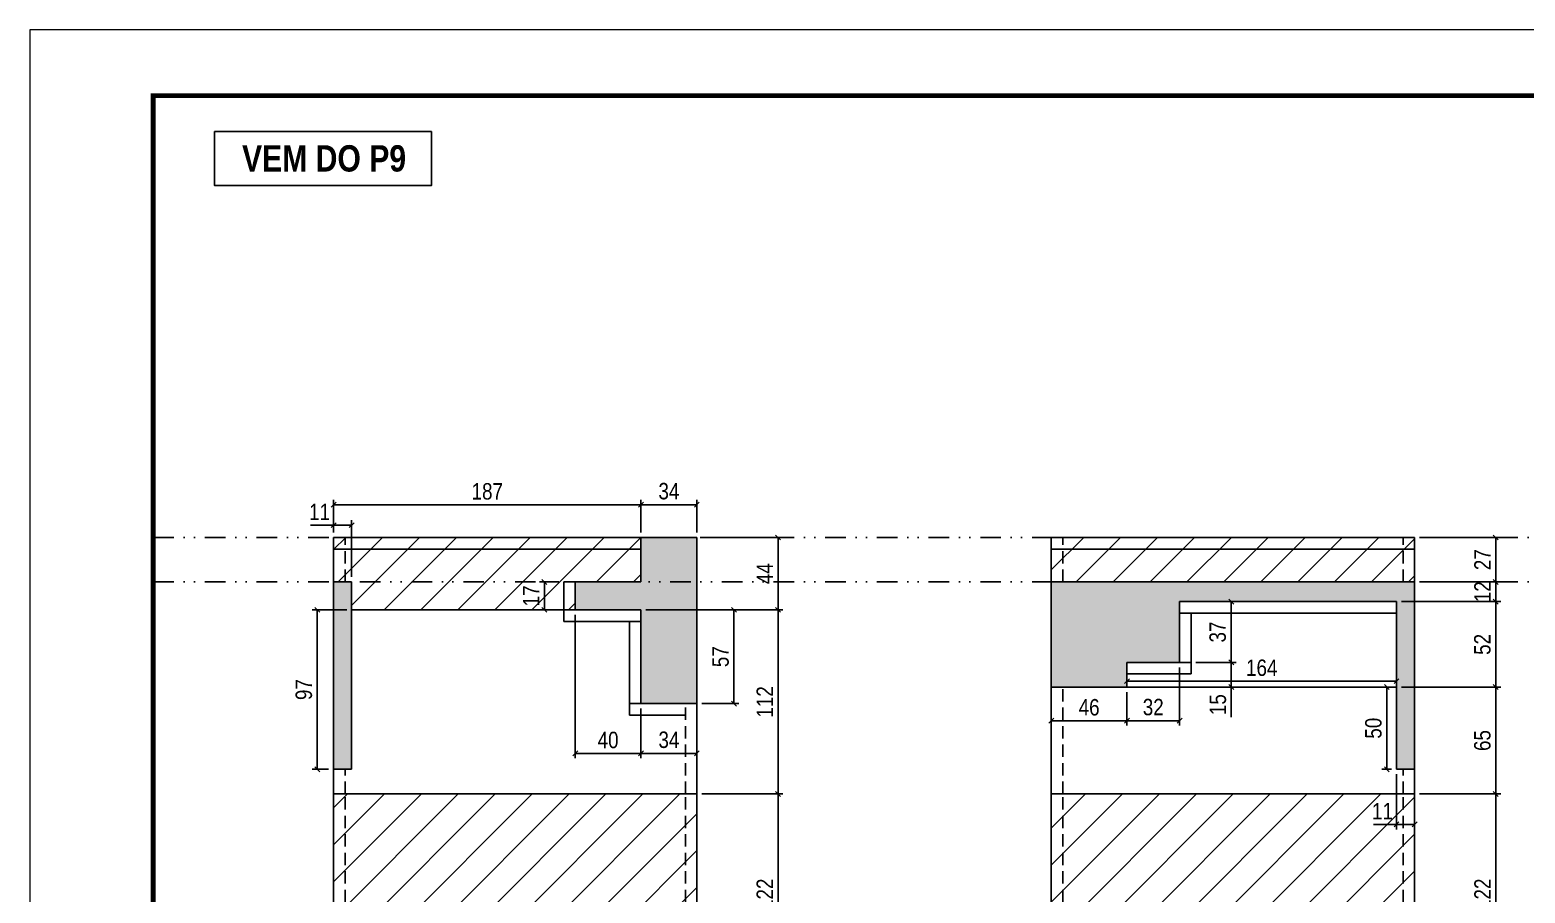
# Model space of a CAD drawing. Extents: x 14400 to 27878, y -21631 to 6985.
# Drawn here: x 14413 to 15323, y 717 to 1242 of the extents above; entities that cross this region are included whole.
import ezdxf

# ---------------------------------------------------------------- set-up
doc = ezdxf.new("R2010")
doc.units = 0
for name, pattern in [('DASHED', [0.75, 0.5, -0.25]), ('DIVIDE2', [0.625, 0.25, -0.125, 0, -0.125, 0, -0.125]), ('HIDDEN', [0.375, 0.25, -0.125])]:
    doc.linetypes.add(name, pattern=pattern)
for name, color, linetype in [('COTA', 241, 'Continuous'), ('NOMENCLATURA', 7, 'Continuous'), ('Nível', 160, 'Continuous'), ('Painéis', 200, 'Continuous'), ('SARR_2.2x7', 40, 'Continuous'), ('Sarrafo de Pressão', 42, 'HIDDEN')]:
    doc.layers.add(name, color=color, linetype=linetype)
for name, color, linetype, lineweight in [('Folhas', 255, 'Continuous', 9), ('Hachura', 251, 'Continuous', 9), ('SARRAFO DE PRESSAO', 251, 'DASHED', 9)]:
    doc.layers.add(name, color=color, linetype=linetype, lineweight=lineweight)
doc.styles.add('COTA TECNICA', font='techl___.ttf', dxfattribs={"height": 10})
doc.styles.add('ROMANC', font='techb___.ttf', dxfattribs={"height": 2.5})
doc.dimstyles.new('PAINEL', dxfattribs={"dimtxt": 10, "dimasz": 3, "dimexe": 3, "dimexo": 3, "dimgap": 3, "dimtad": 1, "dimdec": 1, "dimzin": 12, "dimdsep": 46, "dimtxsty": 'COTA TECNICA', "dimblk1": 'OBLIQUE', "dimblk2": 'OBLIQUE', "dimsah": 1, "dimcen": 0.9, "dimclrd": 4, "dimclre": 4, "dimclrt": 240, "dimadec": 1, "dimazin": 3, "dimtfac": 1, "dimtdec": 1, "dimtmove": 0, "dimatfit": 3, "dimfxl": 1, "dimtolj": 1, "dimtzin": 12, "dimarcsym": 0})

# ---------------------------------------------------------------- blocks, each defined once
blk = doc.blocks.new('9999999999')
at = {"layer": 'Folhas'}
blk.add_lwpolyline([(98138.98, 34190.21), (99623.98, 34190.21), (99623.98, 35240.21), (98138.98, 35240.21)], close=True, dxfattribs=at)
at = {"layer": 'Folhas', "color": 30, "const_width": 3}
blk.add_lwpolyline([(98213.98, 34230.21), (99583.98, 34230.21), (99583.98, 35200.21), (98213.98, 35200.21)], close=True, dxfattribs=at)
blk = doc.blocks.new('_Oblique')
at = {"color": 0, "linetype": 'ByBlock', "lineweight": -2}
blk.add_line((-0.5, -0.5), (0.5, 0.5), dxfattribs=at)
blk = doc.blocks.new('*D2976')
at = {"layer": 'COTA', "color": 4, "lineweight": -2, "transparency": 16777216}
for p, q in [((14822.21, 777.13), (14871.58, 777.13)), ((14868.58, 655.13), (14868.58, 777.13)), ((14822.21, 655.13), (14871.58, 655.13))]:
    blk.add_line(p, q, dxfattribs=at)
at = {"layer": 'Defpoints', "color": 0, "transparency": 16777216}
for p in [(14819.21, 777.13), (14868.58, 777.13), (14819.21, 655.13)]:
    blk.add_point(p, dxfattribs=at)
at = {"layer": 'COTA', "color": 4, "lineweight": -2, "transparency": 16777216, "xscale": 3, "yscale": 3, "zscale": 3}
for p, rotation in [((14868.58, 777.13), 90), ((14868.58, 655.13), 270)]:
    blk.add_blockref('_Oblique', p, dxfattribs=dict(at, rotation=rotation))
at = {"layer": 'COTA', "color": 240, "transparency": 16777216, "insert": (14860.52, 716.13), "char_height": 10, "attachment_point": 5, "rotation": 90, "style": 'COTA TECNICA'}
blk.add_mtext('\\A1;122', dxfattribs=at)
blk = doc.blocks.new('*D2962')
at = {"layer": 'COTA', "color": 4, "lineweight": -2, "transparency": 16777216}
for p, q in [((15258.85, 777.13), (15308.22, 777.13)), ((15305.22, 655.13), (15305.22, 777.13)), ((15258.85, 655.13), (15308.22, 655.13))]:
    blk.add_line(p, q, dxfattribs=at)
at = {"layer": 'Defpoints', "color": 0, "transparency": 16777216}
for p in [(15255.85, 777.13), (15305.22, 777.13), (15255.85, 655.13)]:
    blk.add_point(p, dxfattribs=at)
at = {"layer": 'COTA', "color": 4, "lineweight": -2, "transparency": 16777216, "xscale": 3, "yscale": 3, "zscale": 3}
for p, rotation in [((15305.22, 777.13), 90), ((15305.22, 655.13), 270)]:
    blk.add_blockref('_Oblique', p, dxfattribs=dict(at, rotation=rotation))
at = {"layer": 'COTA', "color": 240, "transparency": 16777216, "insert": (15297.16, 716.13), "char_height": 10, "attachment_point": 5, "rotation": 90, "style": 'COTA TECNICA'}
blk.add_mtext('\\A1;122', dxfattribs=at)
blk = doc.blocks.new('*D2977')
at = {"layer": 'COTA', "color": 4, "lineweight": -2, "transparency": 16777216}
for p, q in [((15247.85, 842.13), (15308.22, 842.13)), ((15305.22, 777.13), (15305.22, 842.13)), ((15258.85, 777.13), (15308.22, 777.13))]:
    blk.add_line(p, q, dxfattribs=at)
at = {"layer": 'Defpoints', "color": 0, "transparency": 16777216}
for p in [(15244.85, 842.13), (15305.22, 842.13), (15255.85, 777.13)]:
    blk.add_point(p, dxfattribs=at)
at = {"layer": 'COTA', "color": 4, "lineweight": -2, "transparency": 16777216, "xscale": 3, "yscale": 3, "zscale": 3}
for p, rotation in [((15305.22, 842.13), 90), ((15305.22, 777.13), 270)]:
    blk.add_blockref('_Oblique', p, dxfattribs=dict(at, rotation=rotation))
at = {"layer": 'COTA', "color": 240, "transparency": 16777216, "insert": (15297.11, 809.63), "char_height": 10, "attachment_point": 5, "rotation": 90, "style": 'COTA TECNICA'}
blk.add_mtext('\\A1;65', dxfattribs=at)
blk = doc.blocks.new('*D2987')
at = {"layer": 'COTA', "color": 4, "lineweight": -2, "transparency": 16777216}
for p, q in [((14788.21, 889.13), (14871.58, 889.13)), ((14868.58, 777.13), (14868.58, 889.13)), ((14822.21, 777.13), (14871.58, 777.13))]:
    blk.add_line(p, q, dxfattribs=at)
at = {"layer": 'Defpoints', "color": 0, "transparency": 16777216}
for p in [(14785.21, 889.13), (14868.58, 889.13), (14819.21, 777.13)]:
    blk.add_point(p, dxfattribs=at)
at = {"layer": 'COTA', "color": 4, "lineweight": -2, "transparency": 16777216, "xscale": 3, "yscale": 3, "zscale": 3}
for p, rotation in [((14868.58, 889.13), 90), ((14868.58, 777.13), 270)]:
    blk.add_blockref('_Oblique', p, dxfattribs=dict(at, rotation=rotation))
at = {"layer": 'COTA', "color": 240, "transparency": 16777216, "insert": (14860.52, 833.13), "char_height": 10, "attachment_point": 5, "rotation": 90, "style": 'COTA TECNICA'}
blk.add_mtext('\\A1;112', dxfattribs=at)
blk = doc.blocks.new('*D2988')
at = {"layer": 'COTA', "color": 4, "lineweight": -2, "transparency": 16777216}
for p, q in [((14735.21, 906.13), (14723.43, 906.13)), ((14726.43, 889.13), (14726.43, 906.13)), ((14735.21, 889.13), (14723.43, 889.13))]:
    blk.add_line(p, q, dxfattribs=at)
at = {"layer": 'Defpoints', "color": 0, "transparency": 16777216}
for p in [(14726.43, 906.13), (14738.21, 906.13), (14738.21, 889.13)]:
    blk.add_point(p, dxfattribs=at)
at = {"layer": 'COTA', "color": 4, "lineweight": -2, "transparency": 16777216, "xscale": 3, "yscale": 3, "zscale": 3}
for p, rotation in [((14726.43, 906.13), 90), ((14726.43, 889.13), 270)]:
    blk.add_blockref('_Oblique', p, dxfattribs=dict(at, rotation=rotation))
at = {"layer": 'COTA', "color": 240, "transparency": 16777216, "insert": (14718.36, 897.63), "char_height": 10, "attachment_point": 5, "rotation": 90, "style": 'COTA TECNICA'}
blk.add_mtext('\\A1;17', dxfattribs=at)
blk = doc.blocks.new('*D2989')
at = {"layer": 'COTA', "color": 4, "lineweight": -2, "transparency": 16777216}
for p, q in [((14785.21, 829.13), (14785.21, 798.82)), ((14819.21, 829.13), (14819.21, 798.82)), ((14819.21, 801.82), (14785.21, 801.82))]:
    blk.add_line(p, q, dxfattribs=at)
at = {"layer": 'Defpoints', "color": 0, "transparency": 16777216}
for p in [(14785.21, 832.13), (14819.21, 832.13), (14785.21, 801.82)]:
    blk.add_point(p, dxfattribs=at)
at = {"layer": 'COTA', "color": 4, "lineweight": -2, "transparency": 16777216, "xscale": 3, "yscale": 3, "zscale": 3, "rotation": 180}
blk.add_blockref('_Oblique', (14785.21, 801.82), dxfattribs=at)
at = {"layer": 'COTA', "color": 4, "lineweight": -2, "transparency": 16777216, "xscale": 3, "yscale": 3, "zscale": 3}
blk.add_blockref('_Oblique', (14819.21, 801.82), dxfattribs=at)
at = {"layer": 'COTA', "color": 240, "transparency": 16777216, "insert": (14802.21, 810.04), "char_height": 10, "attachment_point": 5, "style": 'COTA TECNICA'}
blk.add_mtext('\\A1;34', dxfattribs=at)
blk = doc.blocks.new('*D2990')
at = {"layer": 'COTA', "color": 4, "lineweight": -2, "transparency": 16777216}
for p, q in [((14745.21, 886.13), (14745.21, 798.82)), ((14785.21, 829.13), (14785.21, 798.82)), ((14785.21, 801.82), (14745.21, 801.82))]:
    blk.add_line(p, q, dxfattribs=at)
at = {"layer": 'Defpoints', "color": 0, "transparency": 16777216}
for p in [(14745.21, 889.13), (14785.21, 832.13), (14745.21, 801.82)]:
    blk.add_point(p, dxfattribs=at)
at = {"layer": 'COTA', "color": 4, "lineweight": -2, "transparency": 16777216, "xscale": 3, "yscale": 3, "zscale": 3, "rotation": 180}
blk.add_blockref('_Oblique', (14745.21, 801.82), dxfattribs=at)
at = {"layer": 'COTA', "color": 4, "lineweight": -2, "transparency": 16777216, "xscale": 3, "yscale": 3, "zscale": 3}
blk.add_blockref('_Oblique', (14785.21, 801.82), dxfattribs=at)
at = {"layer": 'COTA', "color": 240, "transparency": 16777216, "insert": (14765.21, 809.92), "char_height": 10, "attachment_point": 5, "style": 'COTA TECNICA'}
blk.add_mtext('\\A1;40', dxfattribs=at)
blk = doc.blocks.new('*D2991')
at = {"layer": 'COTA', "color": 4, "lineweight": -2, "transparency": 16777216}
for p, q in [((14788.21, 889.13), (14844.77, 889.13)), ((14841.77, 832.13), (14841.77, 889.13)), ((14822.21, 832.13), (14844.77, 832.13))]:
    blk.add_line(p, q, dxfattribs=at)
at = {"layer": 'Defpoints', "color": 0, "transparency": 16777216}
for p in [(14785.21, 889.13), (14841.77, 889.13), (14819.21, 832.13)]:
    blk.add_point(p, dxfattribs=at)
at = {"layer": 'COTA', "color": 4, "lineweight": -2, "transparency": 16777216, "xscale": 3, "yscale": 3, "zscale": 3}
for p, rotation in [((14841.77, 889.13), 90), ((14841.77, 832.13), 270)]:
    blk.add_blockref('_Oblique', p, dxfattribs=dict(at, rotation=rotation))
at = {"layer": 'COTA', "color": 240, "transparency": 16777216, "insert": (14833.66, 860.63), "char_height": 10, "attachment_point": 5, "rotation": 90, "style": 'COTA TECNICA'}
blk.add_mtext('\\A1;57', dxfattribs=at)
blk = doc.blocks.new('*D2992')
at = {"layer": 'COTA', "color": 4, "lineweight": -2, "transparency": 16777216}
for p, q in [((14598.21, 940.61), (14584.13, 940.61)), ((14598.21, 936.13), (14598.21, 943.61)), ((14609.21, 940.61), (14598.21, 940.61)), ((14609.21, 909.13), (14609.21, 943.61))]:
    blk.add_line(p, q, dxfattribs=at)
at = {"layer": 'Defpoints', "color": 0, "transparency": 16777216}
for p in [(14598.21, 940.61), (14598.21, 933.13), (14609.21, 906.13)]:
    blk.add_point(p, dxfattribs=at)
at = {"layer": 'COTA', "color": 4, "lineweight": -2, "transparency": 16777216, "xscale": 3, "yscale": 3, "zscale": 3, "rotation": 180}
blk.add_blockref('_Oblique', (14598.21, 940.61), dxfattribs=at)
at = {"layer": 'COTA', "color": 4, "lineweight": -2, "transparency": 16777216, "xscale": 3, "yscale": 3, "zscale": 3}
blk.add_blockref('_Oblique', (14609.21, 940.61), dxfattribs=at)
at = {"layer": 'COTA', "color": 240, "transparency": 16777216, "insert": (14589.67, 948.67), "char_height": 10, "attachment_point": 5, "style": 'COTA TECNICA'}
blk.add_mtext('\\A1;11', dxfattribs=at)
blk = doc.blocks.new('*D2993')
at = {"layer": 'COTA', "color": 4, "lineweight": -2, "transparency": 16777216}
for p, q in [((14606.21, 889.13), (14585.25, 889.13)), ((14588.25, 889.13), (14588.25, 792.13)), ((14595.21, 792.13), (14585.25, 792.13))]:
    blk.add_line(p, q, dxfattribs=at)
at = {"layer": 'Defpoints', "color": 0, "transparency": 16777216}
for p in [(14609.21, 889.13), (14588.25, 792.13), (14598.21, 792.13)]:
    blk.add_point(p, dxfattribs=at)
at = {"layer": 'COTA', "color": 4, "lineweight": -2, "transparency": 16777216, "xscale": 3, "yscale": 3, "zscale": 3}
for p, rotation in [((14588.25, 889.13), 90), ((14588.25, 792.13), 270)]:
    blk.add_blockref('_Oblique', p, dxfattribs=dict(at, rotation=rotation))
at = {"layer": 'COTA', "color": 240, "transparency": 16777216, "insert": (14580.15, 840.63), "char_height": 10, "attachment_point": 5, "rotation": 90, "style": 'COTA TECNICA'}
blk.add_mtext('\\A1;97', dxfattribs=at)
blk = doc.blocks.new('*D2994')
at = {"layer": 'COTA', "color": 4, "lineweight": -2, "transparency": 16777216}
for p, q in [((15247.85, 894.13), (15308.22, 894.13)), ((15305.22, 842.13), (15305.22, 894.13)), ((15247.85, 842.13), (15308.22, 842.13))]:
    blk.add_line(p, q, dxfattribs=at)
at = {"layer": 'Defpoints', "color": 0, "transparency": 16777216}
for p in [(15244.85, 894.13), (15305.22, 894.13), (15244.85, 842.13)]:
    blk.add_point(p, dxfattribs=at)
at = {"layer": 'COTA', "color": 4, "lineweight": -2, "transparency": 16777216, "xscale": 3, "yscale": 3, "zscale": 3}
for p, rotation in [((15305.22, 894.13), 90), ((15305.22, 842.13), 270)]:
    blk.add_blockref('_Oblique', p, dxfattribs=dict(at, rotation=rotation))
at = {"layer": 'COTA', "color": 240, "transparency": 16777216, "insert": (15297.11, 868.13), "char_height": 10, "attachment_point": 5, "rotation": 90, "style": 'COTA TECNICA'}
blk.add_mtext('\\A1;52', dxfattribs=at)
blk = doc.blocks.new('*D2995')
at = {"layer": 'COTA', "color": 4, "lineweight": -2, "transparency": 16777216}
for p, q in [((15258.85, 906.13), (15308.22, 906.13)), ((15305.22, 894.13), (15305.22, 906.13)), ((15247.85, 894.13), (15308.22, 894.13))]:
    blk.add_line(p, q, dxfattribs=at)
at = {"layer": 'Defpoints', "color": 0, "transparency": 16777216}
for p in [(15255.85, 906.13), (15305.22, 906.13), (15244.85, 894.13)]:
    blk.add_point(p, dxfattribs=at)
at = {"layer": 'COTA', "color": 4, "lineweight": -2, "transparency": 16777216, "xscale": 3, "yscale": 3, "zscale": 3}
for p, rotation in [((15305.22, 906.13), 90), ((15305.22, 894.13), 270)]:
    blk.add_blockref('_Oblique', p, dxfattribs=dict(at, rotation=rotation))
at = {"layer": 'COTA', "color": 240, "transparency": 16777216, "insert": (15297.16, 900.13), "char_height": 10, "attachment_point": 5, "rotation": 90, "style": 'COTA TECNICA'}
blk.add_mtext('\\A1;12', dxfattribs=at)
blk = doc.blocks.new('*D2996')
at = {"layer": 'COTA', "color": 4, "lineweight": -2, "transparency": 16777216}
for p, q in [((15258.85, 933.13), (15308.22, 933.13)), ((15305.22, 906.13), (15305.22, 933.13)), ((15258.85, 906.13), (15308.22, 906.13))]:
    blk.add_line(p, q, dxfattribs=at)
at = {"layer": 'Defpoints', "color": 0, "transparency": 16777216}
for p in [(15255.85, 933.13), (15305.22, 933.13), (15255.85, 906.13)]:
    blk.add_point(p, dxfattribs=at)
at = {"layer": 'COTA', "color": 4, "lineweight": -2, "transparency": 16777216, "xscale": 3, "yscale": 3, "zscale": 3}
for p, rotation in [((15305.22, 933.13), 90), ((15305.22, 906.13), 270)]:
    blk.add_blockref('_Oblique', p, dxfattribs=dict(at, rotation=rotation))
at = {"layer": 'COTA', "color": 240, "transparency": 16777216, "insert": (15297.15, 919.63), "char_height": 10, "attachment_point": 5, "rotation": 90, "style": 'COTA TECNICA'}
blk.add_mtext('\\A1;27', dxfattribs=at)
blk = doc.blocks.new('*D2997')
at = {"layer": 'COTA', "color": 4, "lineweight": -2, "transparency": 16777216}
for p, q in [((15115.85, 894.13), (15147.3, 894.13)), ((15144.3, 857.13), (15144.3, 894.13)), ((15122.85, 857.13), (15147.3, 857.13))]:
    blk.add_line(p, q, dxfattribs=at)
at = {"layer": 'Defpoints', "color": 0, "transparency": 16777216}
for p in [(15112.85, 894.13), (15144.3, 894.13), (15119.85, 857.13)]:
    blk.add_point(p, dxfattribs=at)
at = {"layer": 'COTA', "color": 4, "lineweight": -2, "transparency": 16777216, "xscale": 3, "yscale": 3, "zscale": 3}
for p, rotation in [((15144.3, 894.13), 90), ((15144.3, 857.13), 270)]:
    blk.add_blockref('_Oblique', p, dxfattribs=dict(at, rotation=rotation))
at = {"layer": 'COTA', "color": 240, "transparency": 16777216, "insert": (15136.08, 875.63), "char_height": 10, "attachment_point": 5, "rotation": 90, "style": 'COTA TECNICA'}
blk.add_mtext('\\A1;37', dxfattribs=at)
blk = doc.blocks.new('*D2998')
at = {"layer": 'COTA', "color": 4, "lineweight": -2, "transparency": 16777216}
for p, q in [((15122.85, 857.13), (15147.3, 857.13)), ((15144.3, 857.13), (15144.3, 842.13)), ((15122.85, 842.13), (15147.3, 842.13)), ((15144.3, 842.13), (15144.3, 823.76))]:
    blk.add_line(p, q, dxfattribs=at)
at = {"layer": 'Defpoints', "color": 0, "transparency": 16777216}
for p in [(15119.85, 857.13), (15119.85, 842.13), (15144.3, 842.13)]:
    blk.add_point(p, dxfattribs=at)
at = {"layer": 'COTA', "color": 4, "lineweight": -2, "transparency": 16777216, "xscale": 3, "yscale": 3, "zscale": 3}
for p, rotation in [((15144.3, 857.13), 90), ((15144.3, 842.13), 270)]:
    blk.add_blockref('_Oblique', p, dxfattribs=dict(at, rotation=rotation))
at = {"layer": 'COTA', "color": 240, "transparency": 16777216, "insert": (15136.19, 831.45), "char_height": 10, "attachment_point": 5, "rotation": 90, "style": 'COTA TECNICA'}
blk.add_mtext('\\A1;15', dxfattribs=at)
blk = doc.blocks.new('*D2999')
at = {"layer": 'COTA', "color": 4, "lineweight": -2, "transparency": 16777216}
for p, q in [((15034.85, 839.13), (15034.85, 818.71)), ((15080.85, 839.13), (15080.85, 818.71)), ((15034.85, 821.71), (15080.85, 821.71))]:
    blk.add_line(p, q, dxfattribs=at)
at = {"layer": 'Defpoints', "color": 0, "transparency": 16777216}
for p in [(15034.85, 842.13), (15080.85, 842.13), (15080.85, 821.71)]:
    blk.add_point(p, dxfattribs=at)
at = {"layer": 'COTA', "color": 4, "lineweight": -2, "transparency": 16777216, "xscale": 3, "yscale": 3, "zscale": 3, "rotation": 180}
blk.add_blockref('_Oblique', (15034.85, 821.71), dxfattribs=at)
at = {"layer": 'COTA', "color": 4, "lineweight": -2, "transparency": 16777216, "xscale": 3, "yscale": 3, "zscale": 3}
blk.add_blockref('_Oblique', (15080.85, 821.71), dxfattribs=at)
at = {"layer": 'COTA', "color": 240, "transparency": 16777216, "insert": (15057.85, 829.81), "char_height": 10, "attachment_point": 5, "style": 'COTA TECNICA'}
blk.add_mtext('\\A1;46', dxfattribs=at)
blk = doc.blocks.new('*D3000')
at = {"layer": 'COTA', "color": 4, "lineweight": -2, "transparency": 16777216}
for p, q in [((15112.85, 854.13), (15112.85, 818.71)), ((15080.85, 839.13), (15080.85, 818.71)), ((15080.85, 821.71), (15112.85, 821.71))]:
    blk.add_line(p, q, dxfattribs=at)
at = {"layer": 'Defpoints', "color": 0, "transparency": 16777216}
for p in [(15112.85, 857.13), (15080.85, 842.13), (15112.85, 821.71)]:
    blk.add_point(p, dxfattribs=at)
at = {"layer": 'COTA', "color": 4, "lineweight": -2, "transparency": 16777216, "xscale": 3, "yscale": 3, "zscale": 3, "rotation": 180}
blk.add_blockref('_Oblique', (15080.85, 821.71), dxfattribs=at)
at = {"layer": 'COTA', "color": 4, "lineweight": -2, "transparency": 16777216, "xscale": 3, "yscale": 3, "zscale": 3}
blk.add_blockref('_Oblique', (15112.85, 821.71), dxfattribs=at)
at = {"layer": 'COTA', "color": 240, "transparency": 16777216, "insert": (15096.85, 829.93), "char_height": 10, "attachment_point": 5, "style": 'COTA TECNICA'}
blk.add_mtext('\\A1;32', dxfattribs=at)
blk = doc.blocks.new('*D3001')
at = {"layer": 'COTA', "color": 4, "lineweight": -2, "transparency": 16777216}
for p, q in [((15080.85, 845.13), (15080.85, 848.75)), ((15244.85, 845.13), (15244.85, 848.75)), ((15080.85, 845.75), (15244.85, 845.75))]:
    blk.add_line(p, q, dxfattribs=at)
at = {"layer": 'Defpoints', "color": 0, "transparency": 16777216}
for p in [(15080.85, 842.13), (15244.85, 845.75), (15244.85, 842.13)]:
    blk.add_point(p, dxfattribs=at)
at = {"layer": 'COTA', "color": 4, "lineweight": -2, "transparency": 16777216, "xscale": 3, "yscale": 3, "zscale": 3, "rotation": 180}
blk.add_blockref('_Oblique', (15080.85, 845.75), dxfattribs=at)
at = {"layer": 'COTA', "color": 4, "lineweight": -2, "transparency": 16777216, "xscale": 3, "yscale": 3, "zscale": 3}
blk.add_blockref('_Oblique', (15244.85, 845.75), dxfattribs=at)
at = {"layer": 'COTA', "color": 240, "transparency": 16777216, "insert": (15162.85, 853.85), "char_height": 10, "attachment_point": 5, "style": 'COTA TECNICA'}
blk.add_mtext('\\A1;164', dxfattribs=at)
blk = doc.blocks.new('*D3002')
at = {"layer": 'COTA', "color": 4, "lineweight": -2, "transparency": 16777216}
for p, q in [((15241.85, 842.13), (15235.94, 842.13)), ((15238.94, 842.13), (15238.94, 792.13)), ((15241.85, 792.13), (15235.94, 792.13))]:
    blk.add_line(p, q, dxfattribs=at)
at = {"layer": 'Defpoints', "color": 0, "transparency": 16777216}
for p in [(15244.85, 842.13), (15238.94, 792.13), (15244.85, 792.13)]:
    blk.add_point(p, dxfattribs=at)
at = {"layer": 'COTA', "color": 4, "lineweight": -2, "transparency": 16777216, "xscale": 3, "yscale": 3, "zscale": 3}
for p, rotation in [((15238.94, 842.13), 90), ((15238.94, 792.13), 270)]:
    blk.add_blockref('_Oblique', p, dxfattribs=dict(at, rotation=rotation))
at = {"layer": 'COTA', "color": 240, "transparency": 16777216, "insert": (15230.83, 817.13), "char_height": 10, "attachment_point": 5, "rotation": 90, "style": 'COTA TECNICA'}
blk.add_mtext('\\A1;50', dxfattribs=at)
blk = doc.blocks.new('*D3003')
at = {"layer": 'COTA', "color": 4, "lineweight": -2, "transparency": 16777216}
for p, q in [((15244.85, 789.13), (15244.85, 755.59)), ((15255.85, 789.13), (15255.85, 755.59)), ((15244.85, 758.59), (15230.76, 758.59)), ((15255.85, 758.59), (15244.85, 758.59))]:
    blk.add_line(p, q, dxfattribs=at)
at = {"layer": 'Defpoints', "color": 0, "transparency": 16777216}
for p in [(15244.85, 792.13), (15255.85, 792.13), (15244.85, 758.59)]:
    blk.add_point(p, dxfattribs=at)
at = {"layer": 'COTA', "color": 4, "lineweight": -2, "transparency": 16777216, "xscale": 3, "yscale": 3, "zscale": 3, "rotation": 180}
blk.add_blockref('_Oblique', (15244.85, 758.59), dxfattribs=at)
at = {"layer": 'COTA', "color": 4, "lineweight": -2, "transparency": 16777216, "xscale": 3, "yscale": 3, "zscale": 3}
blk.add_blockref('_Oblique', (15255.85, 758.59), dxfattribs=at)
at = {"layer": 'COTA', "color": 240, "transparency": 16777216, "insert": (15236.31, 766.65), "char_height": 10, "attachment_point": 5, "style": 'COTA TECNICA'}
blk.add_mtext('\\A1;11', dxfattribs=at)
blk = doc.blocks.new('*D3006')
at = {"layer": 'COTA', "color": 4, "lineweight": -2, "transparency": 16777216}
for p, q in [((14822.21, 933.13), (14871.58, 933.13)), ((14868.58, 889.13), (14868.58, 933.13)), ((14788.21, 889.13), (14871.58, 889.13))]:
    blk.add_line(p, q, dxfattribs=at)
at = {"layer": 'Defpoints', "color": 0, "transparency": 16777216}
for p in [(14819.21, 933.13), (14868.58, 933.13), (14785.21, 889.13)]:
    blk.add_point(p, dxfattribs=at)
at = {"layer": 'COTA', "color": 4, "lineweight": -2, "transparency": 16777216, "xscale": 3, "yscale": 3, "zscale": 3}
for p, rotation in [((14868.58, 933.13), 90), ((14868.58, 889.13), 270)]:
    blk.add_blockref('_Oblique', p, dxfattribs=dict(at, rotation=rotation))
at = {"layer": 'COTA', "color": 240, "transparency": 16777216, "insert": (14860.51, 911.13), "char_height": 10, "attachment_point": 5, "rotation": 90, "style": 'COTA TECNICA'}
blk.add_mtext('\\A1;44', dxfattribs=at)
blk = doc.blocks.new('*D3007')
at = {"layer": 'COTA', "color": 4, "lineweight": -2, "transparency": 16777216}
for p, q in [((14598.21, 936.13), (14598.21, 956.04)), ((14785.21, 936.13), (14785.21, 956.04)), ((14598.21, 953.04), (14785.21, 953.04))]:
    blk.add_line(p, q, dxfattribs=at)
at = {"layer": 'Defpoints', "color": 0, "transparency": 16777216}
for p in [(14785.21, 953.04), (14598.21, 933.13), (14785.21, 933.13)]:
    blk.add_point(p, dxfattribs=at)
at = {"layer": 'COTA', "color": 4, "lineweight": -2, "transparency": 16777216, "xscale": 3, "yscale": 3, "zscale": 3, "rotation": 180}
blk.add_blockref('_Oblique', (14598.21, 953.04), dxfattribs=at)
at = {"layer": 'COTA', "color": 4, "lineweight": -2, "transparency": 16777216, "xscale": 3, "yscale": 3, "zscale": 3}
blk.add_blockref('_Oblique', (14785.21, 953.04), dxfattribs=at)
at = {"layer": 'COTA', "color": 240, "transparency": 16777216, "insert": (14691.71, 961.13), "char_height": 10, "attachment_point": 5, "style": 'COTA TECNICA'}
blk.add_mtext('\\A1;187', dxfattribs=at)
blk = doc.blocks.new('*D3008')
at = {"layer": 'COTA', "color": 4, "lineweight": -2, "transparency": 16777216}
for p, q in [((14785.21, 936.13), (14785.21, 956.04)), ((14819.21, 936.13), (14819.21, 956.04)), ((14819.21, 953.04), (14785.21, 953.04))]:
    blk.add_line(p, q, dxfattribs=at)
at = {"layer": 'Defpoints', "color": 0, "transparency": 16777216}
for p in [(14785.21, 953.04), (14785.21, 933.13), (14819.21, 933.13)]:
    blk.add_point(p, dxfattribs=at)
at = {"layer": 'COTA', "color": 4, "lineweight": -2, "transparency": 16777216, "xscale": 3, "yscale": 3, "zscale": 3, "rotation": 180}
blk.add_blockref('_Oblique', (14785.21, 953.04), dxfattribs=at)
at = {"layer": 'COTA', "color": 4, "lineweight": -2, "transparency": 16777216, "xscale": 3, "yscale": 3, "zscale": 3}
blk.add_blockref('_Oblique', (14819.21, 953.04), dxfattribs=at)
at = {"layer": 'COTA', "color": 240, "transparency": 16777216, "insert": (14802.21, 961.26), "char_height": 10, "attachment_point": 5, "style": 'COTA TECNICA'}
blk.add_mtext('\\A1;34', dxfattribs=at)

msp = doc.modelspace()

# ---------------------------------------------------------------- hatches: boundary and pattern name
at = {"layer": 'COTA'}
h = msp.add_hatch(dxfattribs=at)
h.set_pattern_fill('AR-CONC', color=256, scale=0.03)
h.paths.add_polyline_path([(14819.21, 906.13), (14745.21, 906.13), (14745.21, 889.13), (14785.21, 889.13), (14785.21, 832.13), (14819.21, 832.13)])
h.paths.add_polyline_path([(14785.21, 906.13), (14819.21, 906.13), (14819.21, 933.13), (14785.21, 933.13)])
h.paths.add_polyline_path([(14598.21, 792.13), (14609.21, 792.13), (14609.21, 906.13), (14598.21, 906.13)])
h = msp.add_hatch(dxfattribs=at)
h.set_pattern_fill('AR-CONC', color=256, scale=0.03)
h.paths.add_polyline_path([(15112.85, 894.13), (15244.85, 894.13), (15244.85, 792.13), (15255.85, 792.13), (15255.85, 906.13), (15034.85, 906.13), (15034.85, 842.13), (15080.85, 842.13), (15080.85, 857.13), (15112.85, 857.13)])
at = {"layer": 'Hachura'}
h = msp.add_hatch(dxfattribs=at)
h.set_pattern_fill('ANSI31', color=256, scale=5)
h.paths.add_polyline_path([(14745.21, 906.13), (14785.21, 906.13), (14785.21, 933.13), (14598.21, 933.13), (14598.21, 906.13), (14609.21, 906.13), (14609.21, 889.13), (14745.21, 889.13)])
h.paths.add_polyline_path([(14819.21, 777.13), (14598.21, 777.13), (14598.21, 655.13), (14819.21, 655.13)])
h.paths.add_polyline_path([(14819.21, 655.13), (14598.21, 655.13), (14598.21, 533.13), (14819.21, 533.13)])
h = msp.add_hatch(dxfattribs=at)
h.set_pattern_fill('ANSI31', color=256, scale=5)
h.paths.add_polyline_path([(15255.85, 655.13), (15034.85, 655.13), (15034.85, 533.13), (15255.85, 533.13)])
h.paths.add_polyline_path([(15255.85, 777.13), (15034.85, 777.13), (15034.85, 655.13), (15255.85, 655.13)])
h.paths.add_polyline_path([(15255.85, 933.13), (15034.85, 933.13), (15034.85, 906.13), (15255.85, 906.13)])

# ---------------------------------------------------------------- linework, layer by layer
at = {"layer": 'COTA'}
for p, q in [((14785.21, 933.13), (14819.21, 933.13)), ((14819.21, 832.13), (14819.21, 933.13)), ((14598.21, 792.13), (14598.21, 906.13)), ((14745.21, 906.13), (14738.21, 906.13)), ((15034.85, 842.13), (15034.85, 906.13)), ((15255.85, 792.13), (15255.85, 906.13)), ((14738.21, 889.13), (14738.21, 882.13)), ((15112.85, 857.13), (15119.85, 857.13)), ((15119.85, 857.13), (15119.85, 850.13)), ((14785.21, 832.13), (14778.21, 832.13)), ((14778.21, 832.13), (14778.21, 825.13))]:
    msp.add_line(p, q, dxfattribs=at)
at = {"layer": 'NOMENCLATURA', "color": 2}
msp.add_lwpolyline([(14525.81, 1180.01), (14657.75, 1180.01), (14657.75, 1147.14), (14525.81, 1147.14)], close=True, dxfattribs=at)
at = {"layer": 'Nível', "color": 4, "linetype": 'DIVIDE2', "ltscale": 50}
for p, q in [((14488.47, 933.13), (15858.47, 933.13)), ((14488.47, 906.13), (15858.47, 906.13))]:
    msp.add_line(p, q, dxfattribs=at)
at = {"layer": 'Painéis'}
for p, q in [((14598.21, 933.13), (14785.21, 933.13)), ((14598.21, 906.13), (14598.21, 933.13)), ((14785.21, 906.13), (14785.21, 933.13)), ((15034.85, 933.13), (15255.85, 933.13)), ((15034.85, 906.13), (15034.85, 933.13)), ((15255.85, 906.13), (15255.85, 933.13)), ((14609.21, 906.13), (14598.21, 906.13)), ((14609.21, 906.13), (14609.21, 792.13)), ((14745.21, 906.13), (14785.21, 906.13)), ((14745.21, 889.13), (14745.21, 906.13)), ((15034.85, 906.13), (15255.85, 906.13)), ((15112.85, 857.13), (15112.85, 894.13)), ((15112.85, 894.13), (15244.85, 894.13)), ((15244.85, 792.13), (15244.85, 894.13)), ((14609.21, 889.13), (14785.21, 889.13)), ((14785.21, 832.13), (14785.21, 889.13)), ((15080.85, 857.13), (15080.85, 842.13)), ((15080.85, 857.13), (15112.85, 857.13)), ((15034.85, 842.13), (15034.85, 533.13)), ((15034.85, 842.13), (15244.85, 842.13)), ((14785.21, 832.13), (14819.21, 832.13)), ((14819.21, 533.13), (14819.21, 832.13)), ((14598.21, 792.13), (14598.21, 533.13)), ((14598.21, 792.13), (14609.21, 792.13)), ((15244.85, 792.13), (15255.85, 792.13)), ((15255.85, 533.13), (15255.85, 792.13)), ((14598.21, 777.13), (14819.21, 777.13)), ((15034.85, 777.13), (15255.85, 777.13))]:
    msp.add_line(p, q, dxfattribs=at)
at = {"layer": 'SARR_2.2x7'}
for p, q in [((14598.21, 926.13), (14785.21, 926.13)), ((15034.85, 926.13), (15255.85, 926.13)), ((14738.21, 906.13), (14738.21, 889.13)), ((15112.85, 887.13), (15244.85, 887.13)), ((15119.85, 857.13), (15119.85, 887.13)), ((14738.21, 882.13), (14785.21, 882.13)), ((14778.21, 832.13), (14778.21, 882.13)), ((15080.85, 850.13), (15119.85, 850.13)), ((14778.21, 825.13), (14812.21, 825.13))]:
    msp.add_line(p, q, dxfattribs=at)
at = {"layer": 'Sarrafo de Pressão', "ltscale": 30}
for p, q in [((14605.21, 906.13), (14605.21, 933.13)), ((15041.85, 906.13), (15041.85, 933.13)), ((15248.85, 906.13), (15248.85, 933.13)), ((15041.85, 777.13), (15041.85, 842.13)), ((14812.21, 777.13), (14812.21, 832.13)), ((14605.21, 777.13), (14605.21, 792.13)), ((15248.85, 777.13), (15248.85, 792.13)), ((14605.21, 655.13), (14605.21, 777.13)), ((14812.21, 655.13), (14812.21, 777.13)), ((15041.85, 655.13), (15041.85, 777.13)), ((15248.85, 655.13), (15248.85, 777.13))]:
    msp.add_line(p, q, dxfattribs=at)

# ---------------------------------------------------------------- block references
at = {"layer": 'SARRAFO DE PRESSAO', "color": 6, "linetype": 'ByBlock'}
msp.add_blockref('9999999999', (-83725.51, -33998.35), dxfattribs=at)

# ---------------------------------------------------------------- texts
at = {"layer": 'NOMENCLATURA', "color": 2, "insert": (14592.42, 1171.72), "char_height": 16, "attachment_point": 2, "style": 'ROMANC'}
msp.add_mtext_dynamic_manual_height_columns('VEM DO P9', width=432.3511, gutter_width=1, heights=[0], dxfattribs=at)

# ---------------------------------------------------------------- dimensions: what is measured, and where the dimension line sits
at = {"layer": 'COTA'}
for base, p1, p2, picture, middle in [((14785.21, 953.04), (14598.21, 933.13), (14785.21, 933.13), '*D3007', (14691.71, 961.13)), ((14785.21, 953.04), (14819.21, 933.13), (14785.21, 933.13), '*D3008', (14802.21, 961.26)), ((14598.21, 940.61), (14609.21, 906.13), (14598.21, 933.13), '*D2992', (14589.67, 948.67)), ((14745.21, 801.82), (14785.21, 832.13), (14745.21, 889.13), '*D2990', (14765.21, 809.92)), ((15244.85, 845.75), (15080.85, 842.13), (15244.85, 842.13), '*D3001', (15162.85, 853.85)), ((15080.85, 821.71), (15034.85, 842.13), (15080.85, 842.13), '*D2999', (15057.85, 829.81)), ((14785.21, 801.82), (14819.21, 832.13), (14785.21, 832.13), '*D2989', (14802.21, 810.04)), ((15244.85, 758.59), (15255.85, 792.13), (15244.85, 792.13), '*D3003', (15236.31, 766.65))]:
    dim = msp.add_linear_dim(base=base, p1=p1, p2=p2, dimstyle='PAINEL', dxfattribs=at)
    dim.commit()
    dim.dimension.update_dxf_attribs({"geometry": picture, "text_midpoint": middle})
for base, p1, p2, picture, middle in [((14868.58, 933.13), (14785.21, 889.13), (14819.21, 933.13), '*D3006', (14860.51, 911.13)), ((15305.22, 933.13), (15255.85, 906.13), (15255.85, 933.13), '*D2996', (15297.15, 919.63)), ((14726.43, 906.13), (14738.21, 889.13), (14738.21, 906.13), '*D2988', (14718.36, 897.63)), ((15144.3, 894.13), (15119.85, 857.13), (15112.85, 894.13), '*D2997', (15136.08, 875.63)), ((15305.22, 894.13), (15244.85, 842.13), (15244.85, 894.13), '*D2994', (15297.11, 868.13)), ((14588.25, 792.13), (14609.21, 889.13), (14598.21, 792.13), '*D2993', (14580.15, 840.63)), ((14868.58, 889.13), (14819.21, 777.13), (14785.21, 889.13), '*D2987', (14860.52, 833.13)), ((14841.77, 889.13), (14819.21, 832.13), (14785.21, 889.13), '*D2991', (14833.66, 860.63)), ((15144.3, 842.13), (15119.85, 857.13), (15119.85, 842.13), '*D2998', (15136.19, 831.45)), ((15238.94, 792.13), (15244.85, 842.13), (15244.85, 792.13), '*D3002', (15230.83, 817.13)), ((15305.22, 842.13), (15255.85, 777.13), (15244.85, 842.13), '*D2977', (15297.11, 809.63)), ((14868.58, 777.13), (14819.21, 655.13), (14819.21, 777.13), '*D2976', (14860.52, 716.13)), ((15305.22, 777.13), (15255.85, 655.13), (15255.85, 777.13), '*D2962', (15297.16, 716.13))]:
    dim = msp.add_linear_dim(base=base, p1=p1, p2=p2, angle=90, dimstyle='PAINEL', dxfattribs=at)
    dim.commit()
    dim.dimension.update_dxf_attribs({"geometry": picture, "text_midpoint": middle})
dim = msp.add_linear_dim(base=(15305.22, 906.13), p1=(15244.85, 894.13), p2=(15255.85, 906.13), angle=90, dimstyle='PAINEL', dxfattribs=at)
dim.commit()
dim.dimension.update_dxf_attribs({"geometry": '*D2995', "text_midpoint": (15305.22, 900.13), "dimtype": 160})
dim = msp.add_linear_dim(base=(15112.85, 821.71), p1=(15080.85, 842.13), p2=(15112.85, 857.13), dimstyle='PAINEL', override={"dimtmove": 1}, dxfattribs=at)
dim.commit()
dim.dimension.update_dxf_attribs({"geometry": '*D3000', "text_midpoint": (15096.85, 829.93)})

doc.saveas('drawing.dxf')
